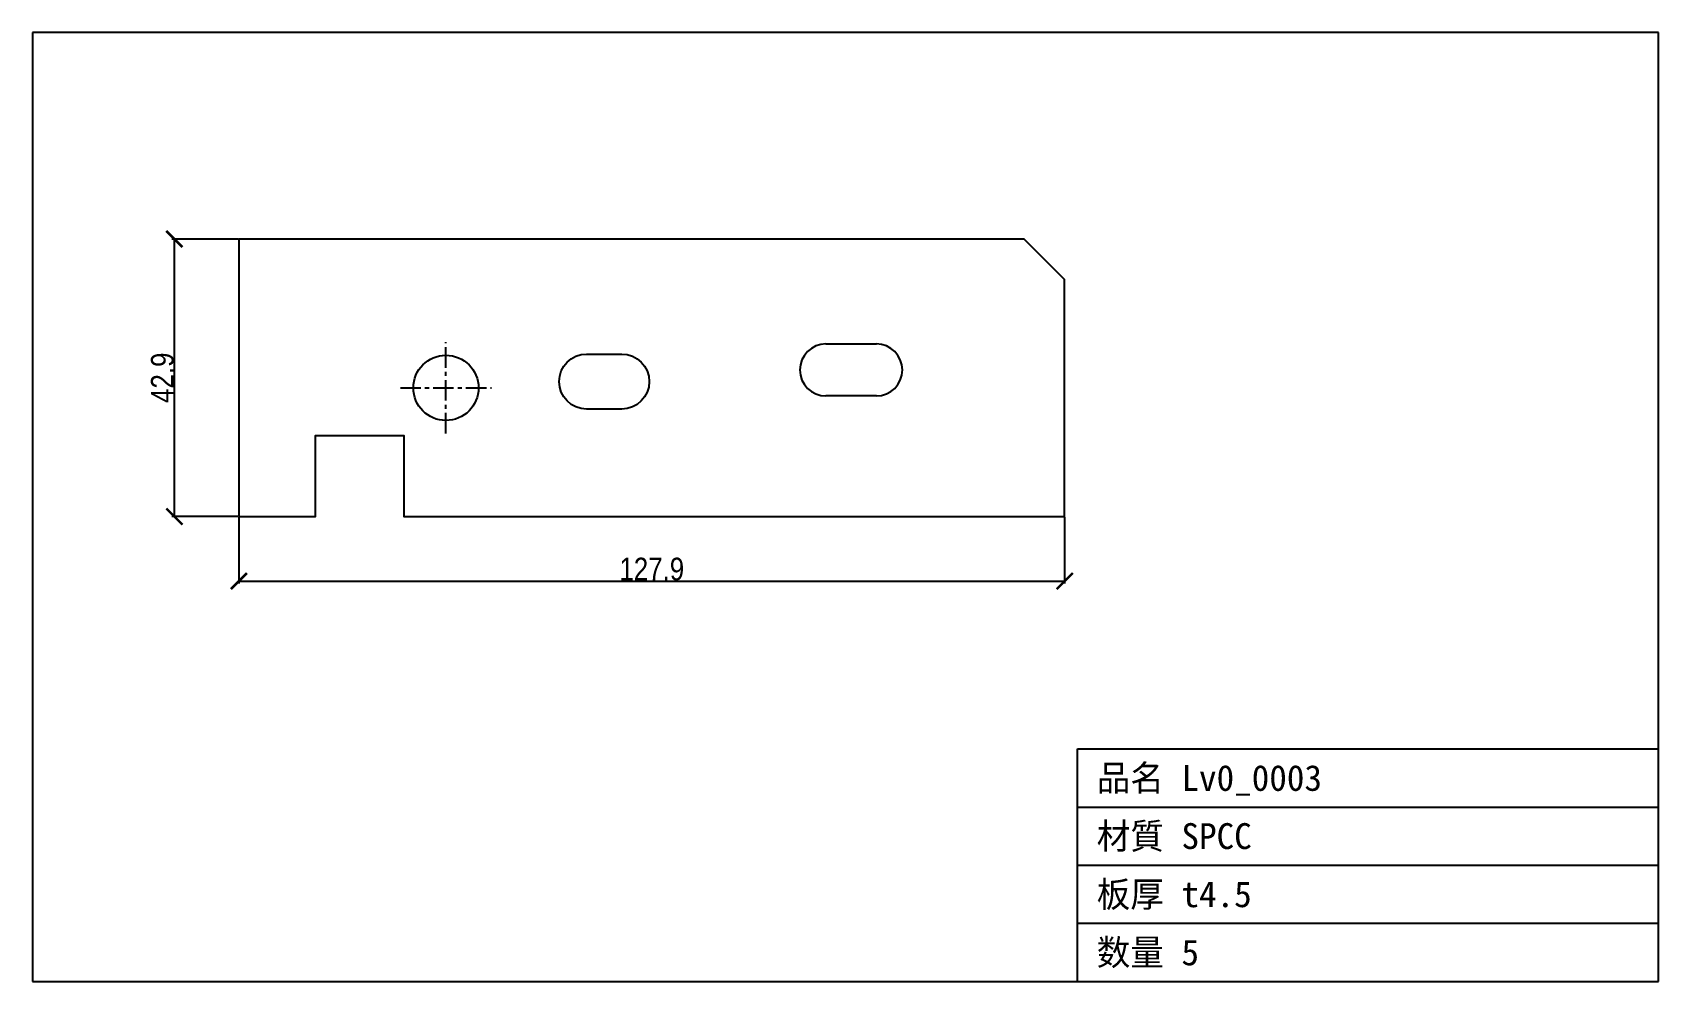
# Model space of a CAD drawing. Header units: millimetres. Extents: x -32 to 220, y -72 to 75.
import ezdxf

# ---------------------------------------------------------------- set-up
doc = ezdxf.new("R2010")
doc.units = ezdxf.units.MM
doc.linetypes.add('CENTER', pattern=[5.08, 3.175, -0.635, 0.635, -0.635])
doc.styles.add('OpenSansCondensed-Light', font='OpenSansCondensed-Light.ttf')
doc.dimstyles.new('EZDXF', dxfattribs={"dimtxt": 0.25, "dimasz": 0.175, "dimexe": 0.375, "dimexo": 0.125, "dimgap": 0.1, "dimtad": 1, "dimlfac": 100, "dimzin": 12, "dimdsep": 46, "dimtxsty": 'OpenSansCondensed-Light', "dimblk": 'ARCHTICK', "dimcen": 2.5, "dimazin": 3, "dimtfac": 0.5, "dimtmove": 2, "dimatfit": 3})

# ---------------------------------------------------------------- blocks, each defined once
blk = doc.blocks.new('HOLE_D10_11')
blk.add_circle((0, 0), 5.05)
blk = doc.blocks.new('_ARCHTICK')
at = {"color": 0, "linetype": 'BYBLOCK', "const_width": 0.15}
blk.add_lwpolyline([(-0.5, -0.5), (0.5, 0.5)], dxfattribs=at)

msp = doc.modelspace()

# ---------------------------------------------------------------- linework, layer by layer
at = {"color": 7, "linetype": 'CONTINUOUS'}
for p, q in [((219.85, 74.91), (-31.97, 74.91)), ((-31.97, 74.91), (-31.97, -71.97)), ((219.85, -71.97), (219.85, 74.91)), ((90.91, 26.71), (95.47, 26.71)), ((95.47, 26.71), (95.71, 26.71)), ((95.71, 26.71), (98.72, 26.71)), ((98.72, 18.65), (90.91, 18.65)), ((129.85, -71.97), (129.85, -35.97)), ((129.85, -35.97), (219.85, -35.97)), ((129.85, -44.97), (219.85, -44.97)), ((129.85, -53.97), (219.85, -53.97)), ((129.85, -62.97), (219.85, -62.97)), ((-31.97, -71.97), (219.85, -71.97))]:
    msp.add_line(p, q, dxfattribs=at)
at = {"color": 1, "linetype": 'CENTER'}
for p, q in [((32.06, 12.86), (32.06, 26.97)), ((25, 19.91), (39.11, 19.91))]:
    msp.add_line(p, q, dxfattribs=at)
at = {"color": 7, "linetype": 'CONTINUOUS'}
msp.add_lwpolyline([(0, 0), (11.88, 0), (11.88, 12.53), (25.56, 12.53), (25.56, 0), (127.88, 0), (127.88, 36.66), (121.61, 42.94), (0, 42.94)], close=True, dxfattribs=at)
msp.add_lwpolyline([(53.85, 25.14), (59.29, 25.14, -1), (59.29, 16.63), (53.85, 16.63, -1)], format="xyb", close=True, dxfattribs=at)
for centre, start, end in [((90.91, 22.68), 90, -90), ((98.72, 22.68), -90, 90)]:
    msp.add_arc(centre, 4.03, start, end, dxfattribs=at)

# ---------------------------------------------------------------- block references
msp.add_blockref('HOLE_D10_11', (32.06, 19.91), dxfattribs=at)

# ---------------------------------------------------------------- texts
at = {"color": 2}
for s, p in [('品名 Lv0_0003', (132.85, -42.47)), ('材質 SPCC', (132.85, -51.47)), ('板厚 t4.5', (132.85, -60.47)), ('数量 5', (132.85, -69.47))]:
    msp.add_text(s, height=4, dxfattribs=at).set_placement(p)

# ---------------------------------------------------------------- dimensions: what is measured, and where the dimension line sits
at = {"color": 8}
msp.add_linear_dim(base=(-10, 0), p1=(0, 0), p2=(0, 42.94), angle=90, dimstyle='EZDXF', override={"dimtxt": 3.5, "dimasz": 2.5, "dimdec": 1, "dimlfac": 1}, dxfattribs=at).render()
msp.add_linear_dim(base=(0, -10), p1=(0, 0), p2=(127.88, 0), dimstyle='EZDXF', override={"dimtxt": 3.5, "dimasz": 2.5, "dimdec": 1, "dimlfac": 1}, dxfattribs=at).render()

doc.saveas('drawing.dxf')
